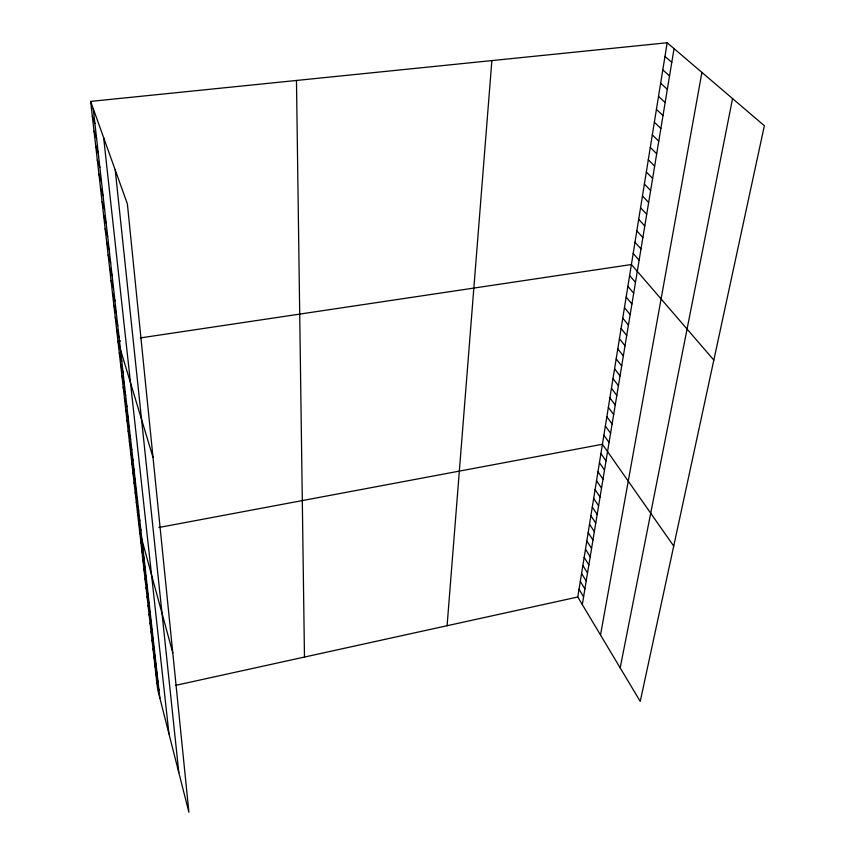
<?xml version="1.0" encoding="UTF-8"?>
<svg xmlns="http://www.w3.org/2000/svg" width="855" height="855" viewBox="0 0 855 855"><rect width="100%" height="100%" fill="white"/><g stroke="black" fill="none" stroke-linecap="round" stroke-linejoin="round"><path stroke-width="1.28" d="M447.09 625.721L491.871 60.587M667.178 42.75L764.359 125.738L640.235 701.389L577.777 597.004L667.178 42.75L90.641 101.403L157.63 689.322L188.902 812.25L127.374 203.875L90.641 101.403M582.308 604.581L674.05 48.617M600.52 635.009L701.912 72.408M620.185 667.883L732.553 98.571M175.66 685.357L577.777 597.004M158.912 527.492L602.412 444.269L673.729 546.078M120.598 340.889L117.969 341.273L153.024 457.425M140.273 337.939L631.407 264.526L713.829 360.094M664.976 56.419L671.784 62.362M662.796 69.918L669.551 75.924M660.648 83.245L667.338 89.315M658.532 96.401L665.158 102.536M656.426 109.387L662.999 115.585M654.364 122.222L660.872 128.474M652.322 134.887L658.778 141.203M650.302 147.402L656.704 153.772M648.304 159.757L654.652 166.18M646.337 171.962L652.632 178.439M644.392 184.028L650.634 190.547M642.468 195.945L648.656 202.517M640.566 207.712L646.711 214.338M638.696 219.35L644.777 226.009M636.836 230.839L642.875 237.551M635.009 242.2L640.994 248.955M633.192 253.422L639.134 260.219M629.633 275.492L635.479 282.353M627.891 286.329L633.683 293.233M626.159 297.048L631.909 303.985M624.449 307.64L630.156 314.619M622.761 318.113L628.425 325.124M621.093 328.48L626.715 335.513M619.437 338.719L625.016 345.794M617.802 348.851L623.338 355.947M616.188 358.865L621.681 365.993M614.595 368.772L620.046 375.922M613.014 378.573L618.422 385.755M611.443 388.255L616.818 395.47M609.904 397.842L615.237 405.078M608.375 407.333L613.666 414.59M606.858 416.716L612.116 423.995M605.361 425.993L610.577 433.293M603.876 435.184L609.059 442.505M600.915 453.535L606.024 460.888M599.441 462.694L604.506 470.079M597.976 471.757L603.01 479.163M596.534 480.734L601.525 488.141M595.101 489.605L600.06 497.033M593.68 498.39L598.607 505.839M592.28 507.079L597.175 514.539M590.891 515.683L595.753 523.153M589.523 524.19L594.343 531.682M588.165 532.612L592.953 540.114M586.819 540.948L591.575 548.461M585.483 549.199L590.207 556.723M584.168 557.375L588.86 564.909M582.864 565.454L587.524 573M581.571 573.459L586.199 581.015M580.289 581.389L584.895 588.956M579.027 589.234L583.591 596.811M92.351 116.366L94.905 123.601M94.029 131.125L96.583 138.435M95.685 145.671L98.24 153.056M97.32 160.013L99.864 167.473M98.924 174.153L101.467 181.677M100.516 188.089L103.06 195.677M102.087 201.833L104.62 209.486M103.626 215.385L106.159 223.102M105.154 228.755L107.677 236.525M106.651 241.933L109.173 249.767M108.136 254.94L110.648 262.838M109.6 267.775L112.112 275.716M111.043 280.429L113.544 288.424M112.465 292.923L114.965 300.971M113.865 305.256L116.366 313.336M115.254 317.419L117.744 325.552M116.622 329.421L119.102 337.597M119.305 352.976L121.773 361.227M120.619 364.529L123.088 372.823M121.923 375.933L124.381 384.258M123.206 387.187L125.664 395.555M124.467 398.302L126.925 406.702M125.717 409.288L128.165 417.71M126.957 420.126L129.394 428.59M128.175 430.845L130.612 439.331M129.383 441.426L131.809 449.933M130.569 451.868L132.995 460.407M131.745 462.202L134.16 470.763M132.91 472.398L135.325 480.98M134.064 482.477L136.458 491.091M135.197 492.437L137.591 501.062M136.319 502.28L138.702 510.927M137.42 512.006L139.814 520.674M138.521 521.614L140.893 530.303M139.6 531.126L172.785 652.835M140.701 540.798L143.074 549.519M141.791 550.353L144.153 559.095M142.871 559.811L145.222 568.554M143.939 569.141L146.28 577.905M144.987 578.375L147.327 587.15M146.023 587.503L148.364 596.288M147.049 596.523L149.379 605.319M148.075 605.436L150.395 614.243M149.069 614.253L151.388 623.071M150.063 622.974L152.372 631.792M151.046 631.589L153.355 640.427M152.019 640.117L154.317 648.956M152.981 648.539L155.268 657.388M153.932 656.875L156.209 665.724M154.873 665.126L157.149 673.975M155.802 673.28L158.068 682.14M156.721 681.339L158.977 690.209M93.206 108.542L159.885 698.193M103.647 137.687L168.959 733.868M115.233 170.006L178.813 772.599M296.471 80.456L304.476 657.057"/></g></svg>
